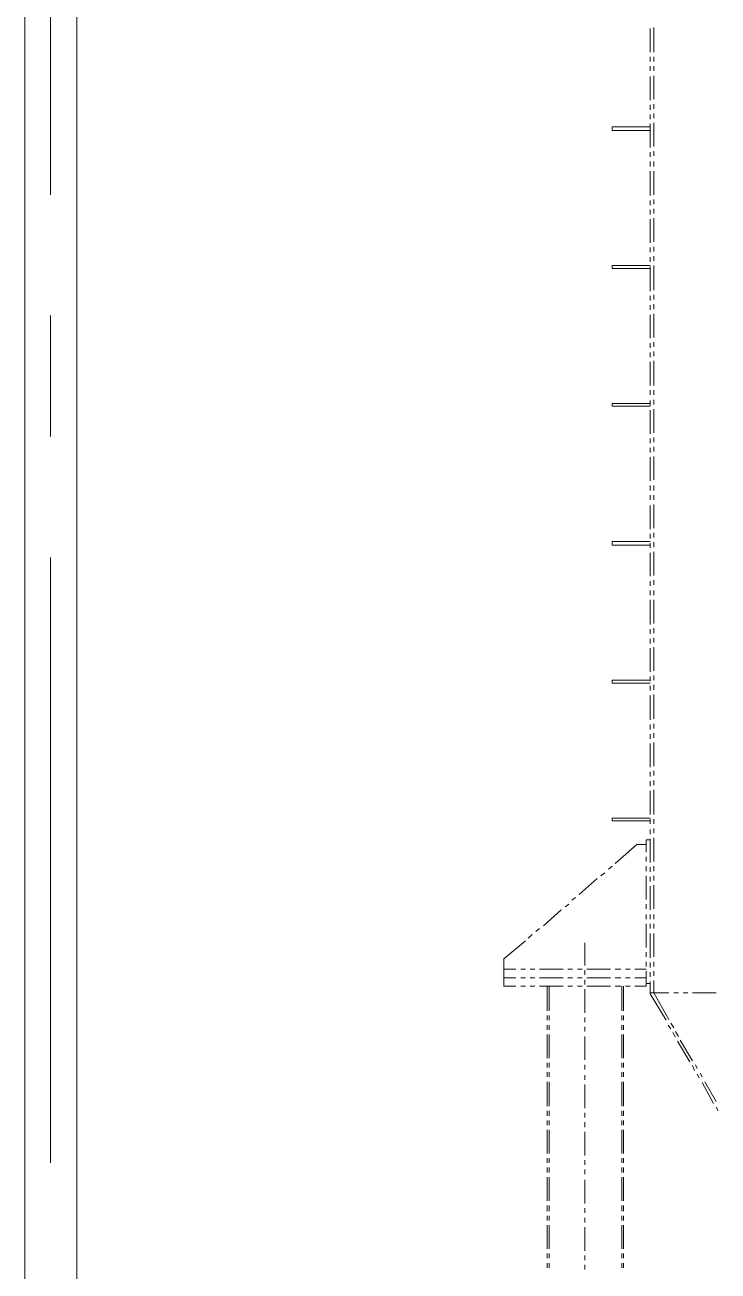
# Model space of a CAD drawing. Header units: millimetres. Extents: x 29 to 95071, y 20 to 67221.
# Drawn here: x 26958 to 30596, y 32641 to 39180 of the extents above; entities that cross this region are included whole.
import ezdxf

# ---------------------------------------------------------------- set-up
doc = ezdxf.new("R2010")
doc.units = ezdxf.units.MM

msp = doc.modelspace()

# ---------------------------------------------------------------- linework, layer by layer
at = {"color": 7, "lineweight": 0}
for points in [[(26958, 45476.2), (26958, 29580.6)], [(27230.6, 29580.6), (27230.6, 45476.2)], [(27091.8, 38289.2), (27091.8, 41466.4)], [(30239.2, 39037.7), (30239.2, 39161.6)], [(30259.1, 39037.7), (30259.1, 39166.5)], [(30239.2, 38988.1), (30239.2, 39012.9)], [(30259.1, 38988.1), (30259.1, 39012.9)], [(30239.2, 38938.5), (30239.2, 38963.3)], [(30239.2, 38784.9), (30239.2, 38908.8)], [(30259.1, 38938.5), (30259.1, 38963.3)], [(30259.1, 38789.8), (30259.1, 38913.7)], [(30239.2, 38735.3), (30239.2, 38760.1)], [(30239.2, 38685.7), (30239.2, 38710.5)], [(30259.1, 38740.3), (30259.1, 38765)], [(30259.1, 38690.7), (30259.1, 38715.5)], [(30041, 38646.1), (30239.2, 38646.1)], [(30041, 38646.1), (30041, 38626.3), (30239.2, 38626.3)], [(30239.2, 38537), (30239.2, 38661)], [(30259.1, 38542), (30259.1, 38665.9)], [(30259.1, 38492.4), (30259.1, 38517.2)], [(30239.2, 38487.5), (30239.2, 38512.3)], [(30239.2, 38437.9), (30239.2, 38462.7)], [(30259.1, 38437.9), (30259.1, 38462.7)], [(30239.2, 38284.3), (30239.2, 38413.1)], [(30259.1, 38289.2), (30259.1, 38413.1)], [(30239.2, 38234.7), (30239.2, 38259.5)], [(30259.1, 38239.7), (30259.1, 38264.4)], [(30239.2, 38185.1), (30239.2, 38209.9)], [(30259.1, 38190.1), (30259.1, 38214.9)], [(30239.2, 38036.4), (30239.2, 38160.4)], [(30259.1, 38041.4), (30259.1, 38165.3)], [(30239.2, 37986.9), (30239.2, 38011.7)], [(30259.1, 37991.8), (30259.1, 38016.6)], [(30239.2, 37937.3), (30239.2, 37962.1)], [(30259.1, 37942.3), (30259.1, 37967)], [(30041, 37902.6), (30041, 37917.5), (30239.2, 37917.5)], [(30041, 37902.6), (30239.2, 37902.6)], [(30239.2, 37783.7), (30239.2, 37912.5)], [(30259.1, 37788.6), (30259.1, 37917.5)], [(30239.2, 37734.1), (30239.2, 37758.9)], [(30259.1, 37739), (30259.1, 37763.8)], [(30239.2, 37684.5), (30239.2, 37709.3)], [(30259.1, 37689.5), (30259.1, 37714.3)], [(30259.1, 37540.8), (30259.1, 37664.7)], [(27091.8, 37020.3), (27091.8, 37654.8)], [(30239.2, 37535.8), (30239.2, 37659.7)], [(30239.2, 37486.3), (30239.2, 37511)], [(30259.1, 37491.2), (30259.1, 37516)], [(30239.2, 37436.7), (30239.2, 37461.5)], [(30239.2, 37288), (30239.2, 37411.9)], [(30259.1, 37441.7), (30259.1, 37466.4)], [(30259.1, 37288), (30259.1, 37416.9)], [(30239.2, 37238.4), (30239.2, 37263.2)], [(30239.2, 37183.9), (30239.2, 37208.7)], [(30259.1, 37238.4), (30259.1, 37263.2)], [(30259.1, 37188.9), (30259.1, 37213.7)], [(30041, 37179), (30041, 37193.8), (30239.2, 37193.8)], [(30041, 37179), (30239.2, 37179)], [(30239.2, 37035.2), (30239.2, 37159.1)], [(30259.1, 37040.2), (30259.1, 37164.1)], [(30239.2, 36985.7), (30239.2, 37010.4)], [(30259.1, 36990.6), (30259.1, 37015.4)], [(30239.2, 36936.1), (30239.2, 36960.9)], [(30259.1, 36941), (30259.1, 36965.8)], [(30239.2, 36787.4), (30239.2, 36911.3)], [(30259.1, 36792.3), (30259.1, 36916.3)], [(30239.2, 36737.8), (30239.2, 36762.6)], [(30259.1, 36737.8), (30259.1, 36762.6)], [(30239.2, 36688.3), (30239.2, 36713)], [(30259.1, 36688.3), (30259.1, 36713)], [(30239.2, 36534.6), (30239.2, 36658.5)], [(30259.1, 36539.6), (30259.1, 36663.5)], [(30239.2, 36485), (30239.2, 36509.8)], [(30259.1, 36490), (30259.1, 36514.8)], [(30041, 36450.3), (30041, 36470.2), (30239.2, 36470.2)], [(30041, 36450.3), (30239.2, 36450.3)], [(30239.2, 36435.5), (30239.2, 36460.3)], [(30259.1, 36440.4), (30259.1, 36465.2)], [(27091.8, 33208.8), (27091.8, 36385.9)], [(30239.2, 36286.8), (30239.2, 36410.7)], [(30259.1, 36291.7), (30259.1, 36415.6)], [(30239.2, 36237.2), (30239.2, 36262)], [(30259.1, 36242.2), (30259.1, 36267)], [(30239.2, 36187.6), (30239.2, 36212.4)], [(30239.2, 36034), (30239.2, 36162.9)], [(30259.1, 36187.6), (30259.1, 36212.4)], [(30259.1, 36039), (30259.1, 36162.9)], [(30239.2, 35984.4), (30239.2, 36009.2)], [(30259.1, 35989.4), (30259.1, 36014.2)], [(30259.1, 35939.8), (30259.1, 35964.6)], [(30239.2, 35934.9), (30239.2, 35959.6)], [(30239.2, 35786.2), (30239.2, 35910.1)], [(30259.1, 35791.1), (30259.1, 35915)], [(30239.2, 35741.6), (30041, 35741.6), (30041, 35726.7), (30239.2, 35726.7)], [(30239.2, 35736.6), (30239.2, 35761.4)], [(30239.2, 35687), (30239.2, 35711.8)], [(30259.1, 35741.6), (30259.1, 35766.3)], [(30259.1, 35692), (30259.1, 35716.8)], [(30239.2, 35533.4), (30239.2, 35662.3)], [(30259.1, 35538.3), (30259.1, 35667.2)], [(30239.2, 35483.8), (30239.2, 35508.6)], [(30259.1, 35488.8), (30259.1, 35513.6)], [(30239.2, 35434.3), (30239.2, 35459)], [(30259.1, 35439.2), (30259.1, 35464)], [(30239.2, 35285.6), (30239.2, 35409.5)], [(30259.1, 35290.5), (30259.1, 35414.4)], [(30239.2, 35236), (30239.2, 35260.8)], [(30259.1, 35240.9), (30259.1, 35265.7)], [(30239.2, 35186.4), (30239.2, 35211.2)], [(30259.1, 35191.4), (30259.1, 35216.2)], [(30239.2, 35037.7), (30239.2, 35161.6)], [(30259.1, 35037.7), (30259.1, 35166.6)], [(30041, 35003), (30041, 35017.9), (30239.2, 35017.9)], [(30041, 35003), (30239.2, 35003)], [(30239.2, 34988.2), (30239.2, 35012.9)], [(30259.1, 34988.2), (30259.1, 35012.9)], [(30239.2, 34933.6), (30239.2, 34958.4)], [(30259.1, 34938.6), (30259.1, 34963.4)], [(30055.8, 34780), (30169.8, 34879.1)], [(30219.4, 34879.1), (30169.8, 34879.1)], [(30239.2, 34903.9), (30219.4, 34903.9)], [(30219.4, 34839.5), (30219.4, 34903.9)], [(30239.2, 34784.9), (30239.2, 34908.9)], [(30259.1, 34789.9), (30259.1, 34913.8)], [(30219.4, 34789.9), (30219.4, 34814.7)], [(29981.5, 34715.6), (30001.3, 34730.4)], [(30021.1, 34750.3), (30041, 34765.1)], [(30219.4, 34740.3), (30219.4, 34765.1)], [(30239.2, 34735.4), (30239.2, 34760.2)], [(30259.1, 34740.3), (30259.1, 34765.1)], [(29867.5, 34616.4), (29961.7, 34700.7)], [(30219.4, 34591.6), (30219.4, 34715.6)], [(30239.2, 34685.8), (30239.2, 34710.6)], [(30239.2, 34537.1), (30239.2, 34661)], [(30259.1, 34690.8), (30259.1, 34715.6)], [(30259.1, 34542.1), (30259.1, 34666)], [(29827.8, 34586.7), (29847.7, 34601.6)], [(29679.1, 34452.9), (29773.3, 34537.1)], [(29793.1, 34552), (29813, 34566.9)], [(30219.4, 34542.1), (30219.4, 34566.9)], [(30219.4, 34487.6), (30219.4, 34512.3)], [(30219.4, 34338.9), (30219.4, 34462.8)], [(30239.2, 34487.6), (30239.2, 34512.3)], [(30239.2, 34438), (30239.2, 34462.8)], [(30259.1, 34487.6), (30259.1, 34512.3)], [(30259.1, 34438), (30259.1, 34462.8)], [(29599.8, 34388.4), (29619.7, 34408.2)], [(29639.5, 34423.1), (29659.3, 34438)], [(30239.2, 34284.3), (30239.2, 34413.2)], [(30259.1, 34289.3), (30259.1, 34413.2)], [(29471, 34279.4), (29585, 34373.6)], [(29897.2, 34363.6), (29897.2, 34244.7)], [(29471, 34135.6), (29471, 34279.4)], [(30219.4, 34289.3), (30219.4, 34314.1)], [(30219.4, 34239.7), (30219.4, 34264.5)], [(30259.1, 34239.7), (30259.1, 34264.5)], [(29535.4, 34224.9), (29471, 34224.9)], [(29585, 34224.9), (29560.2, 34224.9)], [(29634.5, 34224.9), (29609.7, 34224.9)], [(29783.2, 34224.9), (29659.3, 34224.9)], [(29832.8, 34224.9), (29808, 34224.9)], [(29882.4, 34224.9), (29857.6, 34224.9)], [(29897.2, 34219.9), (29897.2, 34195.1)], [(30031.1, 34224.9), (29907.1, 34224.9)], [(30085.6, 34224.9), (30055.8, 34224.9)], [(30135.1, 34224.9), (30110.4, 34224.9)], [(30219.4, 34224.9), (30159.9, 34224.9)], [(30239.2, 34150.5), (30219.4, 34150.5), (30219.4, 34214.9)], [(30239.2, 34234.8), (30239.2, 34259.6)], [(30239.2, 34185.2), (30239.2, 34210)], [(30259.1, 34190.2), (30259.1, 34214.9)], [(29535.4, 34180.2), (29471, 34180.2)], [(29535.4, 34135.6), (29471, 34135.6)], [(29585, 34180.2), (29560.2, 34180.2)], [(29585, 34135.6), (29560.2, 34135.6)], [(29634.5, 34180.2), (29609.7, 34180.2)], [(29634.5, 34135.6), (29609.7, 34135.6)], [(29783.2, 34180.2), (29659.3, 34180.2)], [(29783.2, 34135.6), (29659.3, 34135.6)], [(29699, 34135.6), (29699, 34006.8)], [(29708.9, 34135.6), (29708.9, 34006.8)], [(29832.8, 34180.2), (29808, 34180.2)], [(29832.8, 34135.6), (29808, 34135.6)], [(29882.4, 34180.2), (29857.6, 34180.2)], [(29882.4, 34135.6), (29857.6, 34135.6)], [(29897.2, 34170.3), (29897.2, 34145.6)], [(30031.1, 34180.2), (29907.1, 34180.2)], [(30031.1, 34135.6), (29907.1, 34135.6)], [(30085.6, 34180.2), (30055.8, 34180.2)], [(30085.6, 34135.6), (30055.8, 34135.6)], [(30090.5, 34135.6), (30090.5, 34006.8)], [(30100.4, 34135.6), (30100.4, 34006.8)], [(30135.1, 34180.2), (30110.4, 34180.2)], [(30135.1, 34135.6), (30110.4, 34135.6)], [(30219.4, 34180.2), (30159.9, 34180.2)], [(30219.4, 34135.6), (30159.9, 34135.6)], [(30219.4, 34135.6), (30219.4, 34180.2)], [(30239.2, 34096), (30239.2, 34160.4)], [(30259.1, 34100.9), (30259.1, 34165.4)], [(29897.2, 34120.8), (29897.2, 33996.9)], [(30338.4, 34100.9), (30239.2, 34100.9)], [(30239.2, 34096), (30323.5, 33957.2)], [(30259.1, 34100.9), (30338.4, 33962.2)], [(30387.9, 34100.9), (30363.1, 34100.9)], [(30437.5, 34100.9), (30412.7, 34100.9)], [(30586.2, 34100.9), (30462.3, 34100.9)], [(29699, 33982), (29699, 33957.2)], [(29708.9, 33982), (29708.9, 33957.2)], [(29897.2, 33972.1), (29897.2, 33947.3)], [(30090.5, 33982), (30090.5, 33957.2)], [(30100.4, 33982), (30100.4, 33957.2)], [(30348.3, 33942.3), (30363.1, 33917.6)], [(29699, 33932.4), (29699, 33907.6)], [(29699, 33882.9), (29699, 33758.9)], [(29708.9, 33932.4), (29708.9, 33907.6)], [(29708.9, 33882.9), (29708.9, 33758.9)], [(29897.2, 33922.5), (29897.2, 33897.7)], [(29897.2, 33872.9), (29897.2, 33749)], [(30090.5, 33932.4), (30090.5, 33907.6)], [(30090.5, 33882.9), (30090.5, 33758.9)], [(30100.4, 33932.4), (30100.4, 33907.6)], [(30100.4, 33882.9), (30100.4, 33758.9)], [(30333.4, 33932.4), (30348.3, 33912.6)], [(30358.2, 33892.8), (30373.1, 33868)], [(30373.1, 33897.7), (30387.9, 33872.9)], [(30383, 33848.2), (30447.4, 33739.1)], [(30397.8, 33853.1), (30462.3, 33744.1)], [(29699, 33734.2), (29699, 33709.4)], [(29699, 33684.6), (29699, 33659.8)], [(29708.9, 33734.2), (29708.9, 33709.4)], [(29708.9, 33684.6), (29708.9, 33659.8)], [(29897.2, 33724.2), (29897.2, 33699.5)], [(30090.5, 33734.2), (30090.5, 33709.4)], [(30090.5, 33684.6), (30090.5, 33659.8)], [(30100.4, 33734.2), (30100.4, 33709.4)], [(30100.4, 33684.6), (30100.4, 33659.8)], [(30462.3, 33719.3), (30472.2, 33694.5)], [(30477.1, 33724.2), (30487.1, 33704.4)], [(30501.9, 33679.6), (30511.8, 33659.8)], [(29699, 33635), (29699, 33506.2)], [(29708.9, 33635), (29708.9, 33506.2)], [(29897.2, 33669.7), (29897.2, 33644.9)], [(29897.2, 33620.2), (29897.2, 33496.2)], [(30090.5, 33635), (30090.5, 33506.2)], [(30100.4, 33635), (30100.4, 33506.2)], [(30487.1, 33674.7), (30497, 33654.9)], [(30511.8, 33630.1), (30571.3, 33521)], [(30526.7, 33635), (30586.2, 33530.9)], [(29699, 33481.4), (29699, 33456.6)], [(29708.9, 33481.4), (29708.9, 33456.6)], [(30090.5, 33481.4), (30090.5, 33456.6)], [(30100.4, 33481.4), (30100.4, 33456.6)], [(30586.2, 33501.2), (30596.1, 33481.4)], [(29699, 33431.8), (29699, 33407)], [(29708.9, 33431.8), (29708.9, 33407)], [(29897.2, 33471.5), (29897.2, 33446.7)], [(29897.2, 33421.9), (29897.2, 33397.1)], [(30090.5, 33431.8), (30090.5, 33407)], [(30100.4, 33431.8), (30100.4, 33407)], [(29699, 33382.2), (29699, 33258.3)], [(29708.9, 33382.2), (29708.9, 33258.3)], [(29897.2, 33372.3), (29897.2, 33248.4)], [(30090.5, 33382.2), (30090.5, 33258.3)], [(30100.4, 33382.2), (30100.4, 33258.3)], [(29699, 33233.5), (29699, 33208.8)], [(29708.9, 33233.5), (29708.9, 33208.8)], [(29897.2, 33223.6), (29897.2, 33198.9)], [(30090.5, 33233.5), (30090.5, 33208.8)], [(30100.4, 33233.5), (30100.4, 33208.8)], [(29699, 33184), (29699, 33159.2)], [(29708.9, 33184), (29708.9, 33159.2)], [(29897.2, 33174.1), (29897.2, 33149.3)], [(30090.5, 33184), (30090.5, 33159.2)], [(30100.4, 33184), (30100.4, 33159.2)], [(29699, 33134.4), (29699, 33010.5)], [(29708.9, 33134.4), (29708.9, 33010.5)], [(29897.2, 33119.5), (29897.2, 32995.6)], [(30090.5, 33134.4), (30090.5, 33010.5)], [(30100.4, 33134.4), (30100.4, 33010.5)], [(29699, 32985.7), (29699, 32956)], [(29708.9, 32985.7), (29708.9, 32956)], [(29897.2, 32970.9), (29897.2, 32946.1)], [(30090.5, 32985.7), (30090.5, 32956)], [(30100.4, 32985.7), (30100.4, 32956)], [(29699, 32931.2), (29699, 32906.4)], [(29708.9, 32931.2), (29708.9, 32906.4)], [(29897.2, 32921.3), (29897.2, 32896.5)], [(30090.5, 32931.2), (30090.5, 32906.4)], [(30100.4, 32931.2), (30100.4, 32906.4)], [(29699, 32881.6), (29699, 32757.7)], [(29708.9, 32881.6), (29708.9, 32757.7)], [(29897.2, 32871.7), (29897.2, 32747.8)], [(30090.5, 32881.6), (30090.5, 32757.7)], [(30100.4, 32881.6), (30100.4, 32757.7)], [(29699, 32732.9), (29699, 32708.2)], [(29708.9, 32732.9), (29708.9, 32708.2)], [(29897.2, 32723), (29897.2, 32698.2)], [(30090.5, 32732.9), (30090.5, 32708.2)], [(30100.4, 32732.9), (30100.4, 32708.2)], [(29699, 32683.4), (29699, 32658.6)], [(29708.9, 32683.4), (29708.9, 32658.6)], [(29897.2, 32673.5), (29897.2, 32648.7)], [(30090.5, 32683.4), (30090.5, 32658.6)], [(30100.4, 32683.4), (30100.4, 32658.6)]]:
    msp.add_lwpolyline(points, dxfattribs=at)

doc.saveas('drawing.dxf')
